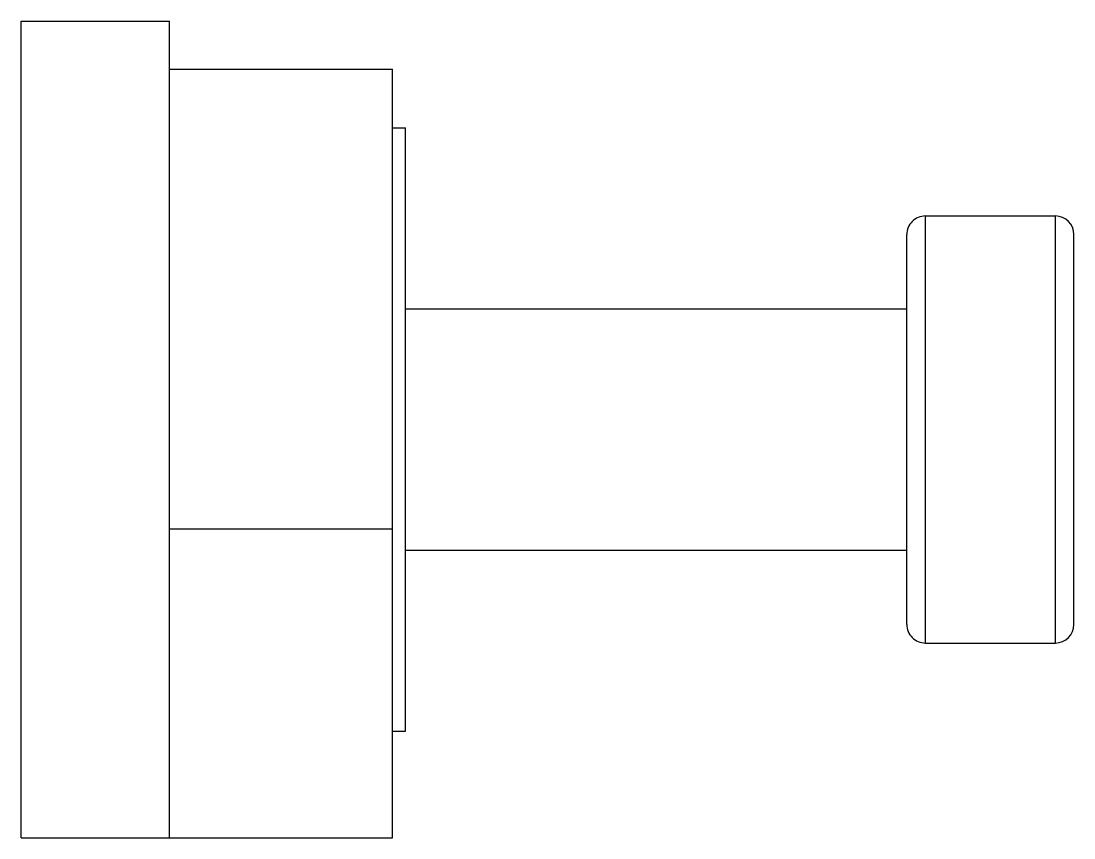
# Model space of a CAD drawing. Extents: x 0.0165 to 0.0732, y 82.7699 to 82.8139.
import ezdxf

# ---------------------------------------------------------------- set-up
doc = ezdxf.new("R2010")
doc.units = 0
doc.header["$LTSCALE"] = 0.056
doc.header["$MEASUREMENT"] = 0
doc.linetypes.add('CONTINU', pattern=[0])
doc.layers.get('0').update_dxf_attribs({"linetype": 'CONTINUOUS'})

msp = doc.modelspace()

# ---------------------------------------------------------------- linework, layer by layer
at = {"linetype": 'CONTINU'}
for points in [[(0.016499, 82.769859), (0.016499, 82.813859)], [(0.016499, 82.813859), (0.024499, 82.813859)], [(0.024499, 82.811259), (0.024499, 82.813859)], [(0.024499, 82.769859), (0.024499, 82.811259)], [(0.024499, 82.811259), (0.036499, 82.811259)], [(0.036499, 82.769859), (0.036499, 82.811259)], [(0.036499, 82.808109), (0.037199, 82.808109)], [(0.037199, 82.775609), (0.037199, 82.808109)], [(0.065199, 82.780359), (0.065199, 82.803359)], [(0.065199, 82.803359), (0.072199, 82.803359)], [(0.072199, 82.780359), (0.072199, 82.803359)], [(0.064199, 82.781359), (0.064199, 82.802359)], [(0.073199, 82.781359), (0.073199, 82.802359)], [(0.037199, 82.798359), (0.064199, 82.798359)], [(0.024499, 82.786511), (0.036499, 82.786511)], [(0.037199, 82.785359), (0.064199, 82.785359)], [(0.065199, 82.780359), (0.072199, 82.780359)], [(0.036499, 82.775609), (0.037199, 82.775609)], [(0.016499, 82.769859), (0.036499, 82.769859)]]:
    msp.add_lwpolyline(points, dxfattribs=at)
for points in [[(0.065199, 82.803359, 0.414216), (0.064199, 82.802359)], [(0.073199, 82.802359, 0.414211), (0.072199, 82.803359)], [(0.064199, 82.781359, 0.414216), (0.065199, 82.780359)], [(0.072199, 82.780359, 0.414211), (0.073199, 82.781359)]]:
    msp.add_lwpolyline(points, format="xyb", dxfattribs=at)

doc.saveas('drawing.dxf')
